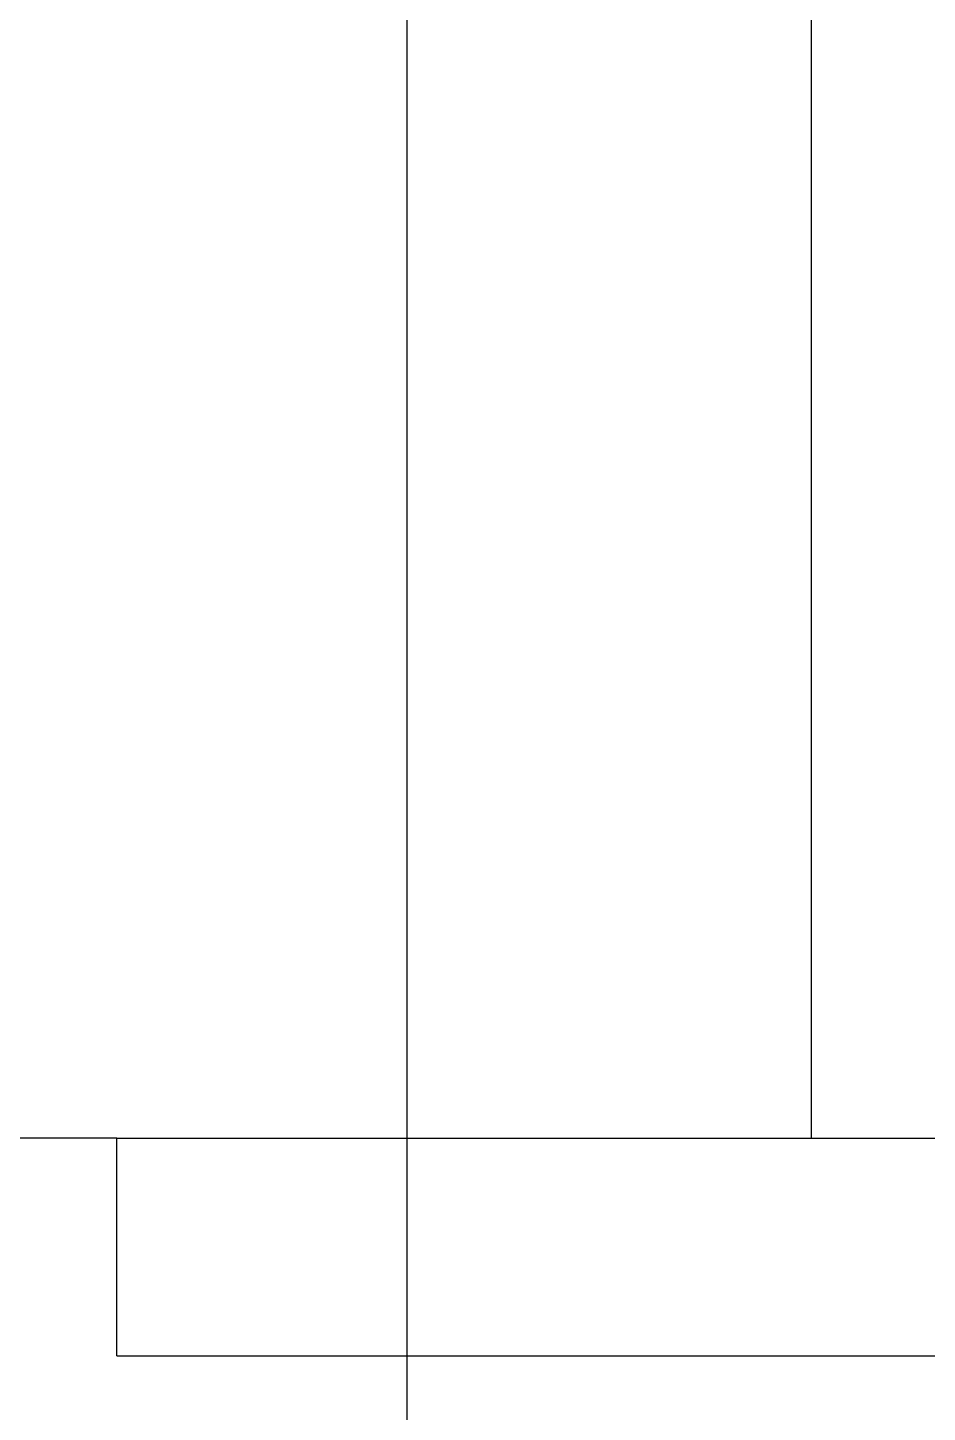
# Model space of a CAD drawing. Header units: millimetres. Extents: x -39468 to 212532, y -94717 to 83483.
# Drawn here: x 51239 to 51859, y 27811 to 28766 of the extents above; entities that cross this region are included whole.
import ezdxf

# ---------------------------------------------------------------- set-up
doc = ezdxf.new("R2010")
doc.units = ezdxf.units.MM
doc.header["$LTSCALE"] = 300
doc.header["$MEASUREMENT"] = 0
doc.linetypes.add('주단면도-1$0$STD_CENTER', pattern=[66, 60, -2, 2, -2])
doc.layers.get('0').update_dxf_attribs({"linetype": 'CONTINUOUS'})
for name, color, linetype in [('주단면도-1$0$A-FIN-TYP1', 6, 'CONTINUOUS'), ('주단면도-1$0$A-ST-AXIS-CEN', 252, '주단면도-1$0$STD_CENTER'), ('주단면도-1$0$A-ST-CONC', 2, 'CONTINUOUS')]:
    doc.layers.add(name, color=color, linetype=linetype)

msp = doc.modelspace()

# ---------------------------------------------------------------- linework, layer by layer
msp.add_line((51779, 37650), (51779, 28000))
at = {"layer": '주단면도-1$0$A-FIN-TYP1'}
msp.add_lwpolyline([(51300, 28000), (97200, 28000)], dxfattribs=at)
at = {"layer": '주단면도-1$0$A-ST-AXIS-CEN', "linetype": 'Continuous'}
for p, q in [((51500, 55500), (51500, 0)), ((51300, 28000), (153520.65, 28000))]:
    msp.add_line(p, q, dxfattribs=at)
at = {"layer": '주단면도-1$0$A-ST-CONC'}
for p, q in [((51300, 28000), (51100, 28000)), ((51300, 27850), (51300, 28000)), ((51300, 27850), (97200, 27850))]:
    msp.add_line(p, q, dxfattribs=at)

doc.saveas('drawing.dxf')
